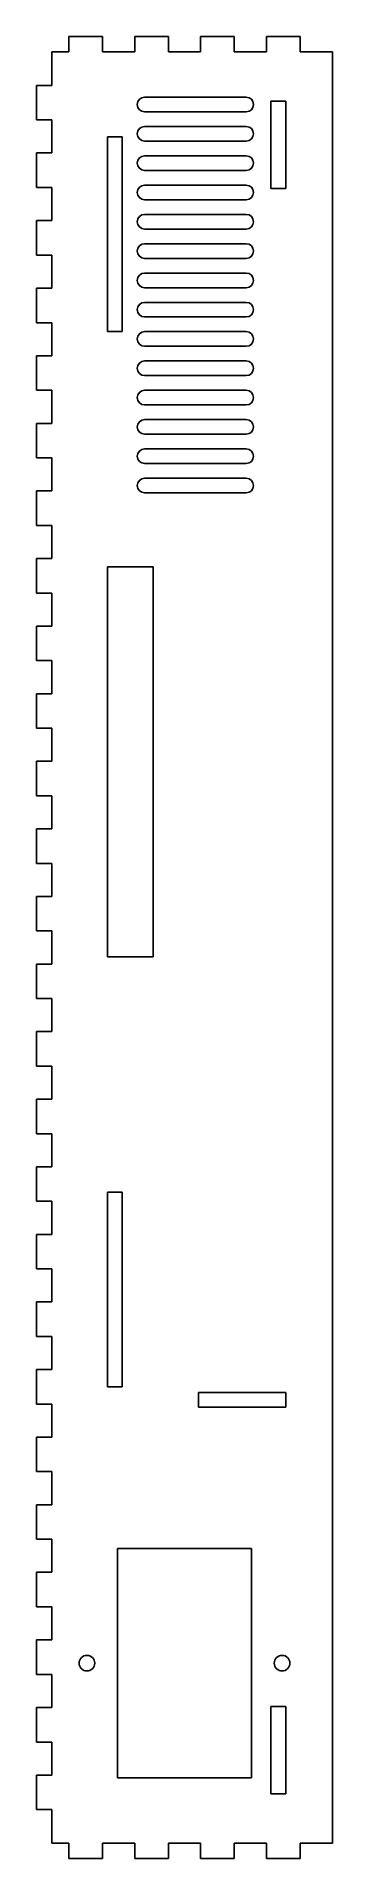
# Model space of a CAD drawing. Extents: x 0 to 61, y 0 to 373.
import ezdxf

# ---------------------------------------------------------------- set-up
doc = ezdxf.new("R2010")
doc.units = 0
doc.layers.add('CUT', color=1, linetype='CONTINUOUS')

msp = doc.modelspace()

# ---------------------------------------------------------------- linework, layer by layer
at = {"layer": 'CUT'}
for p, q in [((6.6717, 369.82), (6.6717, 373)), ((6.6717, 373), (13.5683, 373)), ((13.5683, 369.82), (13.5683, 373)), ((20.165, 369.82), (20.165, 373)), ((20.165, 373), (27.0617, 373)), ((27.0617, 369.82), (27.0617, 373)), ((33.6583, 369.82), (33.6583, 373)), ((33.6583, 373), (40.555, 373)), ((40.555, 369.82), (40.555, 373)), ((47.1517, 369.82), (47.1517, 373)), ((47.1517, 373), (54.0483, 373)), ((54.0483, 369.82), (54.0483, 373)), ((3.18, 362.9773), (3.18, 369.82)), ((3.18, 369.82), (6.6717, 369.82)), ((13.5683, 369.82), (20.165, 369.82)), ((27.0617, 369.82), (33.6583, 369.82)), ((40.555, 369.82), (47.1517, 369.82)), ((54.0483, 369.82), (60.72, 369.82)), ((60.72, 3.18), (60.72, 369.82)), ((0, 362.9773), (3.18, 362.9773)), ((0, 355.9095), (0, 362.9773)), ((22.18, 360.57), (43, 360.57)), ((48.075, 341.895), (48.075, 359.745)), ((48.075, 359.745), (51.105, 359.745)), ((51.105, 341.895), (51.105, 359.745)), ((0, 355.9095), (3.18, 355.9095)), ((3.18, 349.1418), (3.18, 355.9095)), ((22.18, 357.57), (43, 357.57)), ((22.18, 354.57), (43, 354.57)), ((14.575, 312.575), (14.575, 352.425)), ((14.575, 352.425), (17.605, 352.425)), ((17.605, 312.575), (17.605, 352.425)), ((22.18, 351.57), (43, 351.57)), ((0, 349.1418), (3.18, 349.1418)), ((0, 342.0741), (0, 349.1418)), ((22.18, 348.57), (43, 348.57)), ((22.18, 345.57), (43, 345.57)), ((0, 342.0741), (3.18, 342.0741)), ((3.18, 335.3063), (3.18, 342.0741)), ((22.18, 342.57), (43, 342.57)), ((22.18, 339.57), (43, 339.57)), ((48.075, 341.895), (51.105, 341.895)), ((22.18, 336.57), (43, 336.57)), ((0, 335.3063), (3.18, 335.3063)), ((0, 328.2386), (0, 335.3063)), ((22.18, 333.57), (43, 333.57)), ((22.18, 330.57), (43, 330.57)), ((0, 328.2386), (3.18, 328.2386)), ((3.18, 321.4708), (3.18, 328.2386)), ((22.18, 327.57), (43, 327.57)), ((22.18, 324.57), (43, 324.57)), ((0, 321.4708), (3.18, 321.4708)), ((0, 314.4031), (0, 321.4708)), ((22.18, 321.57), (43, 321.57)), ((22.18, 318.57), (43, 318.57)), ((0, 314.4031), (3.18, 314.4031)), ((3.18, 307.6354), (3.18, 314.4031)), ((22.18, 315.57), (43, 315.57)), ((14.575, 312.575), (17.605, 312.575)), ((22.18, 312.57), (43, 312.57)), ((0, 307.6354), (3.18, 307.6354)), ((0, 300.5676), (0, 307.6354)), ((22.18, 309.57), (43, 309.57)), ((22.18, 306.57), (43, 306.57)), ((22.18, 303.57), (43, 303.57)), ((0, 300.5676), (3.18, 300.5676)), ((3.18, 293.7999), (3.18, 300.5676)), ((22.18, 300.57), (43, 300.57)), ((22.18, 297.57), (43, 297.57)), ((0, 293.7999), (3.18, 293.7999)), ((0, 286.7322), (0, 293.7999)), ((22.18, 294.57), (43, 294.57)), ((22.18, 291.57), (43, 291.57)), ((22.18, 288.57), (43, 288.57)), ((0, 286.7322), (3.18, 286.7322)), ((3.18, 279.9644), (3.18, 286.7322)), ((22.18, 285.57), (43, 285.57)), ((0, 279.9644), (3.18, 279.9644)), ((0, 272.8967), (0, 279.9644)), ((22.18, 282.57), (43, 282.57)), ((22.18, 279.57), (43, 279.57)), ((0, 272.8967), (3.18, 272.8967)), ((3.18, 266.129), (3.18, 272.8967)), ((0, 266.129), (3.18, 266.129)), ((0, 259.0612), (0, 266.129)), ((14.575, 184.575), (14.575, 264.425)), ((14.575, 264.425), (23.965, 264.425)), ((23.965, 184.575), (23.965, 264.425)), ((0, 259.0612), (3.18, 259.0612)), ((3.18, 252.2935), (3.18, 259.0612)), ((0, 252.2935), (3.18, 252.2935)), ((0, 245.2258), (0, 252.2935)), ((0, 245.2258), (3.18, 245.2258)), ((3.18, 238.458), (3.18, 245.2258)), ((0, 238.458), (3.18, 238.458)), ((0, 231.3903), (0, 238.458)), ((0, 231.3903), (3.18, 231.3903)), ((3.18, 224.6225), (3.18, 231.3903)), ((0, 224.6225), (3.18, 224.6225)), ((0, 217.5548), (0, 224.6225)), ((0, 217.5548), (3.18, 217.5548)), ((3.18, 210.7871), (3.18, 217.5548)), ((0, 210.7871), (3.18, 210.7871)), ((0, 203.7193), (0, 210.7871)), ((0, 203.7193), (3.18, 203.7193)), ((3.18, 196.9516), (3.18, 203.7193)), ((0, 196.9516), (3.18, 196.9516)), ((0, 189.8839), (0, 196.9516)), ((0, 189.8839), (3.18, 189.8839)), ((3.18, 183.1161), (3.18, 189.8839)), ((0, 183.1161), (3.18, 183.1161)), ((0, 176.0484), (0, 183.1161)), ((14.575, 184.575), (23.965, 184.575)), ((0, 176.0484), (3.18, 176.0484)), ((3.18, 169.2807), (3.18, 176.0484)), ((0, 169.2807), (3.18, 169.2807)), ((0, 162.2129), (0, 169.2807)), ((0, 162.2129), (3.18, 162.2129)), ((3.18, 155.4452), (3.18, 162.2129)), ((0, 155.4452), (3.18, 155.4452)), ((0, 148.3775), (0, 155.4452)), ((0, 148.3775), (3.18, 148.3775)), ((3.18, 141.6097), (3.18, 148.3775)), ((0, 141.6097), (3.18, 141.6097)), ((0, 134.542), (0, 141.6097)), ((0, 134.542), (3.18, 134.542)), ((3.18, 127.7742), (3.18, 134.542)), ((14.575, 96.575), (14.575, 136.425)), ((14.575, 136.425), (17.605, 136.425)), ((17.605, 96.575), (17.605, 136.425)), ((0, 127.7742), (3.18, 127.7742)), ((0, 120.7065), (0, 127.7742)), ((0, 120.7065), (3.18, 120.7065)), ((3.18, 113.9388), (3.18, 120.7065)), ((0, 113.9388), (3.18, 113.9388)), ((0, 106.871), (0, 113.9388)), ((0, 106.871), (3.18, 106.871)), ((3.18, 100.1033), (3.18, 106.871)), ((0, 100.1033), (3.18, 100.1033)), ((0, 93.0356), (0, 100.1033)), ((14.575, 96.575), (17.605, 96.575)), ((33.255, 92.395), (33.255, 95.425)), ((33.255, 95.425), (51.105, 95.425)), ((51.105, 92.395), (51.105, 95.425)), ((0, 93.0356), (3.18, 93.0356)), ((3.18, 86.2678), (3.18, 93.0356)), ((33.255, 92.395), (51.105, 92.395)), ((0, 86.2678), (3.18, 86.2678)), ((0, 79.2001), (0, 86.2678)), ((0, 79.2001), (3.18, 79.2001)), ((3.18, 72.4324), (3.18, 79.2001)), ((0, 72.4324), (3.18, 72.4324)), ((0, 65.3646), (0, 72.4324)), ((0, 65.3646), (3.18, 65.3646)), ((3.18, 58.5969), (3.18, 65.3646)), ((16.635, 16.525), (16.635, 63.475)), ((16.635, 63.475), (44.085, 63.475)), ((44.085, 16.525), (44.085, 63.475)), ((0, 58.5969), (3.18, 58.5969)), ((0, 51.5292), (0, 58.5969)), ((0, 51.5292), (3.18, 51.5292)), ((3.18, 44.7614), (3.18, 51.5292)), ((0, 44.7614), (3.18, 44.7614)), ((0, 37.6937), (0, 44.7614)), ((0, 37.6937), (3.18, 37.6937)), ((3.18, 30.9259), (3.18, 37.6937)), ((0, 30.9259), (3.18, 30.9259)), ((0, 23.8582), (0, 30.9259)), ((48.075, 13.255), (48.075, 31.105)), ((48.075, 31.105), (51.105, 31.105)), ((51.105, 13.255), (51.105, 31.105)), ((0, 23.8582), (3.18, 23.8582)), ((3.18, 17.0905), (3.18, 23.8582)), ((0, 17.0905), (3.18, 17.0905)), ((0, 10.0227), (0, 17.0905)), ((16.635, 16.525), (44.085, 16.525)), ((48.075, 13.255), (51.105, 13.255)), ((0, 10.0227), (3.18, 10.0227)), ((3.18, 3.18), (3.18, 10.0227)), ((3.18, 3.18), (6.6717, 3.18)), ((6.6717, 0), (6.6717, 3.18)), ((6.6717, 0), (13.5683, 0)), ((13.5683, 0), (13.5683, 3.18)), ((13.5683, 3.18), (20.165, 3.18)), ((20.165, 0), (20.165, 3.18)), ((20.165, 0), (27.0617, 0)), ((27.0617, 0), (27.0617, 3.18)), ((27.0617, 3.18), (33.6583, 3.18)), ((33.6583, 0), (33.6583, 3.18)), ((33.6583, 0), (40.555, 0)), ((40.555, 0), (40.555, 3.18)), ((40.555, 3.18), (47.1517, 3.18)), ((47.1517, 0), (47.1517, 3.18)), ((47.1517, 0), (54.0483, 0)), ((54.0483, 0), (54.0483, 3.18)), ((54.0483, 3.18), (60.72, 3.18))]:
    msp.add_line(p, q, dxfattribs=at)
for centre in [(10.36, 40), (50.36, 40)]:
    msp.add_circle(centre, 1.6, dxfattribs=at)
for centre, start, end in [((22.18, 359.07), 90, 270), ((43, 359.07), 270, 90), ((22.18, 353.07), 90, 270), ((43, 353.07), 270, 90), ((22.18, 347.07), 90, 270), ((43, 347.07), 270, 90), ((22.18, 341.07), 90, 270), ((43, 341.07), 270, 90), ((22.18, 335.07), 90, 270), ((43, 335.07), 270, 90), ((22.18, 329.07), 90, 270), ((43, 329.07), 270, 90), ((22.18, 323.07), 90, 270), ((43, 323.07), 270, 90), ((22.18, 317.07), 90, 270), ((43, 317.07), 270, 90), ((22.18, 311.07), 90, 270), ((43, 311.07), 270, 90), ((22.18, 305.07), 90, 270), ((43, 305.07), 270, 90), ((22.18, 299.07), 90, 270), ((43, 299.07), 270, 90), ((22.18, 293.07), 90, 270), ((43, 293.07), 270, 90), ((22.18, 287.07), 90, 270), ((43, 287.07), 270, 90), ((22.18, 281.07), 90, 270), ((43, 281.07), 270, 90)]:
    msp.add_arc(centre, 1.5, start, end, dxfattribs=at)

doc.saveas('drawing.dxf')
